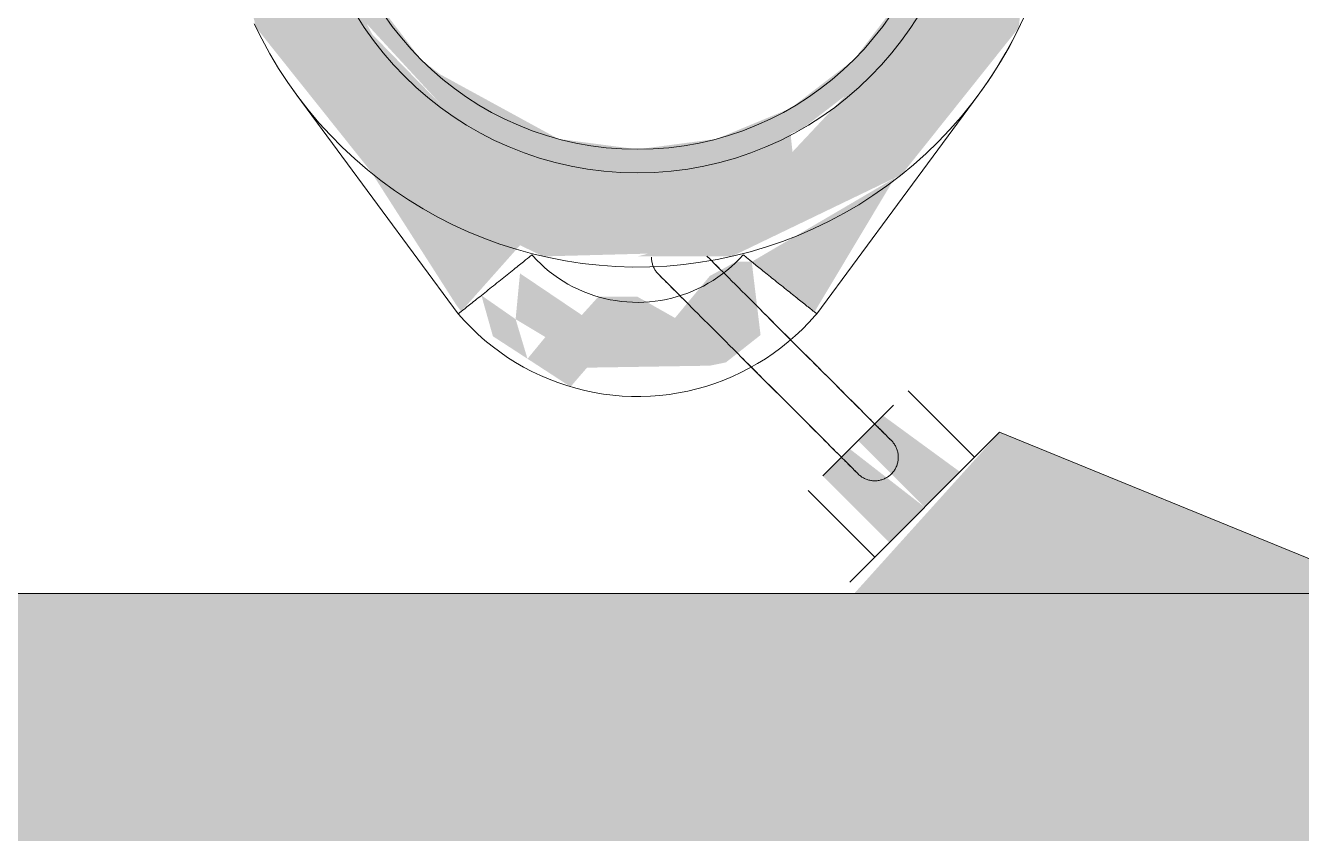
# Model space of a CAD drawing. Header units: inches. Extents: x -55396 to -733, y -290 to 853.
# Drawn here: x -24919.02 to -24912.24, y 281.68 to 285.97 of the extents above; entities that cross this region are included whole.
import ezdxf

# ---------------------------------------------------------------- set-up
doc = ezdxf.new("R2010")
doc.units = ezdxf.units.IN
doc.header["$MEASUREMENT"] = 0
doc.layers.add('Q-SPCQ', color=91, linetype='Continuous', lineweight=9)

# ---------------------------------------------------------------- blocks, each defined once
blk = doc.blocks.new('Basketball_Backstop-Performance_Sports_Systems-3103-Ceiling_Hung - 27_-0_ to 27_-11 7_8_-652462-Section 13')
at = {"layer": 'Q-SPCQ'}
h = blk.add_hatch(color=256, dxfattribs=at)
h.paths.add_polyline_path([(-25004.6065, 281.375), (-24957.5492, 281.375), (-24957.5492, 282.955), (-25004.6065, 282.955), (-25004.6065, 281.6169)], flags=0)
h.paths.add_polyline_path([(-24947.0512, 281.375), (-24908.6065, 281.375), (-24908.6065, 282.955), (-24955.6742, 282.955), (-24955.6742, 281.375)], flags=0)
blk.add_line((-24908.6065, 282.955), (-24955.6752, 282.955), dxfattribs=at)
blk = doc.blocks.new('Basketball_Backstop-Performance_Sports_Systems-3103-Ceiling_Hung - 27_-0_ to 27_-11 7_8_-V22-Section 13')
at = {"layer": 'Q-SPCQ'}
h = blk.add_hatch(color=256, dxfattribs=at)
h.paths.add_polyline_path([(-24915.7652, 285.1875), (-24915.3123, 285.2471), (-24914.8902, 285.422), (-24914.5278, 285.7001), (-24914.2497, 286.0625), (-24914.0729, 286.4996), (-24914.0152, 286.9375), (-24914.0749, 287.3904), (-24914.2497, 287.8125), (-24914.6521, 288.2703), (-24914.8902, 288.453), (-24915.3123, 288.6279), (-24915.7652, 288.6875), (-24916.2182, 288.6279), (-24916.8118, 288.3214), (-24917.0027, 288.1749), (-24917.2808, 287.8125), (-24917.4556, 287.3904), (-24917.5152, 286.9375), (-24917.4556, 286.4846), (-24917.2808, 286.0625), (-24916.8118, 285.5536), (-24916.6402, 285.422), (-24916.2182, 285.2471)], flags=0)
h.paths.add_polyline_path([(-24915.7652, 285.3125), (-24916.1858, 285.3679), (-24916.8118, 285.7099), (-24916.9143, 285.7885), (-24917.1725, 286.125), (-24917.3349, 286.5169), (-24917.3902, 286.9375), (-24917.3349, 287.3581), (-24917.1725, 287.75), (-24916.8118, 288.1651), (-24916.5777, 288.3448), (-24916.1858, 288.5071), (-24915.7652, 288.5625), (-24915.3446, 288.5071), (-24914.9527, 288.3448), (-24914.6162, 288.0865), (-24914.3579, 287.75), (-24914.1956, 287.3581), (-24914.1402, 286.9375), (-24914.2028, 286.4996), (-24914.3579, 286.125), (-24914.6162, 285.7885), (-24914.9527, 285.5302), (-24915.3446, 285.3679)], flags=0)
for points in [[(-24915.7652, 284.7439), (-24915.2646, 284.7439), (-24914.3624, 285.1784), (-24913.738, 285.9613), (-24913.7005, 286.9375), (-24913.8902, 286.9375), (-24914.007, 286.5169), (-24914.0882, 286.4525), (-24914.3579, 285.9214), (-24914.9421, 285.299), (-24914.9527, 285.3961), (-24915.5921, 285.2103), (-24916.017, 285.2206), (-24916.5097, 285.3679), (-24916.8166, 285.5573), (-24917.1734, 285.9226), (-24917.398, 286.3455), (-24917.4599, 286.5169), (-24917.5152, 286.3931), (-24917.5884, 286.9375), (-24917.6402, 286.9375), (-24917.8902, 286.9375), (-24917.9049, 286.4541), (-24917.7924, 285.9613), (-24917.1681, 285.1784), (-24916.2659, 284.7439), (-24915.7081, 284.7588)], [(-24916.7016, 284.4516), (-24916.3891, 284.8033), (-24917.1949, 285.2163), (-24916.7275, 284.486)], [(-24914.8255, 284.4488), (-24914.3994, 285.1605), (-24915.1587, 284.7155), (-24914.8595, 284.4759)], [(-24914.2401, 283.4124), (-24914.0526, 283.5999), (-24914.4611, 283.8985), (-24914.5937, 283.7659)], [(-24914.4276, 283.2249), (-24914.2401, 283.4124), (-24914.6378, 283.7217), (-24914.7812, 283.5784), (-24914.4825, 283.2798)]]:
    blk.add_hatch(color=256, dxfattribs=at).paths.add_polyline_path(points, flags=0)
h = blk.add_hatch(color=256, dxfattribs=at)
h.paths.add_polyline_path([(-24916.4126, 284.4107), (-24916.5943, 284.537), (-24916.5331, 284.3199), (-24916.3494, 284.2004)], flags=0)
h.paths.add_polyline_path([(-24916.1208, 284.0516), (-24916.0336, 284.1532), (-24915.3812, 284.1638), (-24915.296, 284.1811), (-24915.1118, 284.3265), (-24915.1587, 284.7155), (-24915.2428, 284.7155), (-24915.3812, 284.64), (-24915.5662, 284.4172), (-24915.7652, 284.5296), (-24915.9737, 284.5296), (-24916.0611, 284.4326), (-24916.3894, 284.6539), (-24916.4126, 284.4107), (-24916.2546, 284.3158), (-24916.3494, 284.2004), (-24916.1309, 284.0582)], flags=0)
h = blk.add_hatch(color=256, dxfattribs=at)
h.paths.add_polyline_path([(-24911.2773, 281.0683), (-24911.5176, 281.0683), (-24911.4242, 280.9517), (-24911.3052, 281.0461)], flags=0)
h.paths.add_polyline_path([(-24911.408, 280.5803), (-24911.5494, 280.7607), (-24911.5487, 280.636), (-24911.5004, 280.6168)], flags=0)
h.paths.add_polyline_path([(-24911.6769, 279.0646), (-24911.2233, 279.1425), (-24910.8023, 279.3286), (-24910.4394, 279.6117), (-24910.044, 280.2287), (-24910.044, 280.9375), (-24910.3565, 280.9375), (-24910.3565, 281.375), (-24911.523, 281.314), (-24911.3006, 280.9812), (-24911.4714, 280.5633), (-24911.9315, 280.485), (-24912.2343, 280.7111), (-24912.68, 279.3138), (-24912.3023, 279.155), (-24911.896, 279.0812)], flags=0)
h.paths.add_polyline_path([(-24911.896, 280.4495), (-24911.7652, 280.6562), (-24911.9257, 280.6507), (-24911.908, 280.5305)], flags=0)
h.paths.add_polyline_path([(-24911.9861, 280.7672), (-24912.1685, 280.8739), (-24912.1685, 280.7942), (-24912.0067, 280.7703)], flags=0)
h.paths.add_polyline_path([(-24912.1224, 281.2947), (-24912.0067, 281.0808), (-24911.942, 281.2233), (-24912.0572, 281.2689)], flags=0)
h.paths.add_polyline_path([(-24912.2191, 280.9339), (-24912.0828, 281.3053), (-24912.1317, 281.375), (-24913.5913, 281.375), (-24912.2468, 280.9428)], flags=0)
h.paths.add_polyline_path([(-24911.595, 281.1583), (-24911.6745, 281.375), (-24911.7652, 281.2187), (-24911.6246, 281.1811)], flags=0)
h.paths.add_polyline_path([(-24913.2125, 282.955), (-24911.7466, 282.955), (-24913.8424, 283.8101), (-24914.6135, 282.955), (-24913.2416, 282.955)], flags=0)
for p, q in [((-24917.5747, 285.6002), (-24916.7168, 284.4395)), ((-24914.8136, 284.4395), (-24913.9558, 285.6002)), ((-24913.9749, 283.6775), (-24914.3285, 284.0311)), ((-24914.5937, 283.7659), (-24914.4062, 283.9534)), ((-24913.8424, 283.8101), (-24914.6378, 283.0146)), ((-24911.7466, 282.955), (-24913.8424, 283.8101)), ((-24914.7812, 283.5784), (-24914.5937, 283.7659)), ((-24914.8588, 283.5008), (-24914.5053, 283.1472))]:
    blk.add_line(p, q, dxfattribs=at)
at = {"layer": 'Q-SPCQ', "flags": 128}
for points in [[(-24917.8009, 285.9791), (-24917.761, 285.8985), (-24917.7178, 285.8195), (-24917.6715, 285.7423), (-24917.6222, 285.6671), (-24917.5699, 285.5938), (-24917.5148, 285.5227), (-24917.4568, 285.4539), (-24917.3961, 285.3874), (-24917.3328, 285.3234), (-24917.267, 285.2621), (-24917.1988, 285.2033), (-24917.1283, 285.1474), (-24917.0556, 285.0943), (-24916.9809, 285.0442), (-24916.9042, 284.9971), (-24916.8257, 284.9531), (-24916.7455, 284.9123), (-24916.6637, 284.8747), (-24916.5805, 284.8404), (-24916.496, 284.8095), (-24916.4103, 284.782), (-24916.3236, 284.7579), (-24916.236, 284.7373), (-24916.1477, 284.7202), (-24916.0587, 284.7067), (-24915.9692, 284.6968), (-24915.8795, 284.6904), (-24915.7895, 284.6876), (-24915.6995, 284.6885), (-24915.6096, 284.6929), (-24915.52, 284.7009), (-24915.4308, 284.7125), (-24915.3421, 284.7277), (-24915.254, 284.7463), (-24915.1668, 284.7685), (-24915.0805, 284.7942), (-24914.9954, 284.8233), (-24914.9115, 284.8558), (-24914.8289, 284.8916), (-24914.7478, 284.9307), (-24914.6684, 284.973), (-24914.5907, 285.0184), (-24914.5149, 285.0669), (-24914.4411, 285.1184), (-24914.3694, 285.1728), (-24914.3, 285.23), (-24914.2328, 285.29), (-24914.1682, 285.3526), (-24914.1061, 285.4177), (-24914.0466, 285.4853), (-24913.9899, 285.5552), (-24913.9361, 285.6273), (-24913.8852, 285.7015), (-24913.8372, 285.7776), (-24913.7924, 285.8556), (-24913.7507, 285.9354), (-24913.7122, 286.0168)], [(-24917.761, 285.8985), (-24917.7178, 285.8195), (-24917.6715, 285.7423), (-24917.6222, 285.6671), (-24917.5699, 285.5938), (-24917.5148, 285.5227)], [(-24917.761, 285.8985), (-24917.7178, 285.8195), (-24917.6715, 285.7423), (-24917.6222, 285.6671), (-24917.5747, 285.6002)], [(-24913.9558, 285.6002), (-24913.9037, 285.6736), (-24913.8547, 285.7491), (-24913.8087, 285.8264), (-24913.7658, 285.9056)], [(-24914.0466, 285.4853), (-24913.9899, 285.5552), (-24913.9361, 285.6273), (-24913.8852, 285.7015), (-24913.8372, 285.7776), (-24913.7924, 285.8556)], [(-24915.2042, 284.7523), (-24915.2245, 284.7303), (-24915.2457, 284.7091), (-24915.2678, 284.6887), (-24915.2906, 284.6693), (-24915.3142, 284.6508), (-24915.3385, 284.6332), (-24915.3636, 284.6166), (-24915.3892, 284.6011), (-24915.4155, 284.5866), (-24915.4423, 284.5731), (-24915.4696, 284.5607), (-24915.4974, 284.5495), (-24915.5256, 284.5393), (-24915.5542, 284.5303), (-24915.5832, 284.5224), (-24915.6124, 284.5157), (-24915.6419, 284.5102), (-24915.6716, 284.5059), (-24915.7014, 284.5027), (-24915.7314, 284.5008), (-24915.7613, 284.5), (-24915.7913, 284.5005), (-24915.8213, 284.5021), (-24915.8512, 284.5049), (-24915.8809, 284.509), (-24915.9104, 284.5142), (-24915.9397, 284.5206), (-24915.9688, 284.5281), (-24915.9975, 284.5369), (-24916.0258, 284.5467), (-24916.0537, 284.5577), (-24916.0812, 284.5698), (-24916.1081, 284.583), (-24916.1345, 284.5972), (-24916.1603, 284.6125), (-24916.1855, 284.6288), (-24916.21, 284.6461), (-24916.2338, 284.6644), (-24916.2568, 284.6836), (-24916.2791, 284.7037), (-24916.3005, 284.7247), (-24916.3211, 284.7465), (-24916.3263, 284.7523)], [(-24916.236, 284.7373), (-24916.1477, 284.7202), (-24916.0587, 284.7067), (-24915.9692, 284.6968), (-24915.8795, 284.6904), (-24915.7895, 284.6876), (-24915.6995, 284.6885), (-24915.6096, 284.6929), (-24915.52, 284.7009), (-24915.4308, 284.7125), (-24915.3421, 284.7277), (-24915.254, 284.7463)], [(-24915.6543, 284.6498), (-24915.6578, 284.6534), (-24915.6611, 284.6572), (-24915.6643, 284.661), (-24915.6673, 284.665), (-24915.6701, 284.6691), (-24915.6728, 284.6734), (-24915.6753, 284.6777), (-24915.6776, 284.6821), (-24915.6798, 284.6866), (-24915.6818, 284.6912), (-24915.6835, 284.6959), (-24915.6851, 284.7006), (-24915.6865, 284.7054), (-24915.6878, 284.7103), (-24915.6888, 284.7152), (-24915.6896, 284.7201), (-24915.6902, 284.725), (-24915.6907, 284.73), (-24915.6909, 284.735), (-24915.6909, 284.74)], [(-24915.3965, 284.7456), (-24915.3849, 284.734), (-24915.3726, 284.7216), (-24915.3596, 284.7086), (-24915.3459, 284.695), (-24915.3316, 284.6807)], [(-24914.9472, 284.2963), (-24914.9684, 284.3175), (-24914.9896, 284.3386), (-24915.0107, 284.3597), (-24915.0317, 284.3807), (-24915.0526, 284.4016), (-24915.0733, 284.4223), (-24915.0938, 284.4428), (-24915.114, 284.4631), (-24915.134, 284.4831), (-24915.1537, 284.5028), (-24915.1731, 284.5221), (-24915.1921, 284.5412), (-24915.2107, 284.5598), (-24915.2289, 284.578), (-24915.2467, 284.5957), (-24915.2639, 284.613), (-24915.2807, 284.6297), (-24915.2969, 284.6459), (-24915.3126, 284.6616), (-24915.3276, 284.6767), (-24915.3421, 284.6912), (-24915.356, 284.705), (-24915.3691, 284.7182), (-24915.3816, 284.7307), (-24915.3935, 284.7425)], [(-24915.5189, 284.5144), (-24915.5327, 284.5282), (-24915.5459, 284.5414), (-24915.5584, 284.5539), (-24915.5702, 284.5657), (-24915.5813, 284.5768), (-24915.5917, 284.5872), (-24915.6013, 284.5968), (-24915.6102, 284.6057), (-24915.6183, 284.6138), (-24915.6256, 284.6211), (-24915.632, 284.6275), (-24915.6377, 284.6332), (-24915.6426, 284.6381), (-24915.6466, 284.6421), (-24915.6498, 284.6453), (-24915.6521, 284.6476), (-24915.6536, 284.6491), (-24915.6543, 284.6498)], [(-24915.6543, 284.6498), (-24915.6539, 284.6494), (-24915.6526, 284.6481), (-24915.6505, 284.646), (-24915.6475, 284.643), (-24915.6437, 284.6392), (-24915.6391, 284.6346), (-24915.6337, 284.6292), (-24915.6274, 284.6229), (-24915.6203, 284.6158), (-24915.6124, 284.6079), (-24915.6038, 284.5993), (-24915.5944, 284.5899), (-24915.5842, 284.5797), (-24915.5733, 284.5688), (-24915.5617, 284.5572), (-24915.5494, 284.5449), (-24915.5364, 284.5319), (-24915.5227, 284.5182), (-24915.5084, 284.5039), (-24915.4935, 284.489), (-24915.478, 284.4735), (-24915.4619, 284.4574), (-24915.4453, 284.4408), (-24915.4281, 284.4236), (-24915.4105, 284.406), (-24915.3924, 284.3879), (-24915.3739, 284.3694), (-24915.355, 284.3505), (-24915.3358, 284.3313), (-24915.3162, 284.3116), (-24915.2962, 284.2917), (-24915.276, 284.2715), (-24915.2556, 284.2511), (-24915.2349, 284.2304), (-24915.2141, 284.2096), (-24915.1932, 284.1886), (-24915.1721, 284.1676), (-24915.1509, 284.1464), (-24915.1297, 284.1252), (-24915.124, 284.1195)], [(-24915.1195, 284.4685), (-24915.0993, 284.4483), (-24915.0788, 284.4279), (-24915.0582, 284.4072), (-24915.0373, 284.3864), (-24915.0164, 284.3654), (-24914.9953, 284.3443), (-24914.9741, 284.3232), (-24914.9529, 284.302), (-24914.9472, 284.2963)], [(-24916.7168, 284.4395), (-24916.6836, 284.4021), (-24916.649, 284.366), (-24916.6129, 284.3314), (-24916.5755, 284.2982), (-24916.5368, 284.2666), (-24916.4969, 284.2365), (-24916.4558, 284.208), (-24916.4135, 284.1813), (-24916.3703, 284.1562), (-24916.3261, 284.1329), (-24916.2809, 284.1113), (-24916.235, 284.0916), (-24916.1883, 284.0738), (-24916.1409, 284.0578), (-24916.0929, 284.0437), (-24916.0444, 284.0316), (-24915.9955, 284.0214), (-24915.9462, 284.0132), (-24915.8966, 284.0069), (-24915.8468, 284.0027), (-24915.7968, 284.0004), (-24915.7468, 284.0001), (-24915.6969, 284.0019), (-24915.647, 284.0056), (-24915.5973, 284.0113), (-24915.5479, 284.019), (-24915.4989, 284.0287), (-24915.4503, 284.0403), (-24915.4021, 284.0539), (-24915.3546, 284.0694), (-24915.3077, 284.0867), (-24915.2616, 284.106), (-24915.2162, 284.127), (-24915.1717, 284.1499), (-24915.1282, 284.1745), (-24915.0857, 284.2008), (-24915.0443, 284.2288), (-24915.004, 284.2585), (-24914.965, 284.2897), (-24914.9272, 284.3225), (-24914.8908, 284.3567), (-24914.8558, 284.3924), (-24914.8222, 284.4295), (-24914.8136, 284.4395)], [(-24914.9472, 284.2963), (-24914.926, 284.275), (-24914.9048, 284.2539), (-24914.8837, 284.2328), (-24914.8627, 284.2118), (-24914.8418, 284.1909), (-24914.8211, 284.1702), (-24914.8006, 284.1497), (-24914.7804, 284.1294), (-24914.7604, 284.1094), (-24914.7407, 284.0897), (-24914.7213, 284.0704), (-24914.7023, 284.0514), (-24914.6837, 284.0327), (-24914.6655, 284.0146), (-24914.6478, 283.9968), (-24914.6305, 283.9795), (-24914.6137, 283.9628), (-24914.5975, 283.9466), (-24914.5819, 283.9309), (-24914.5668, 283.9158), (-24914.5523, 283.9014), (-24914.5385, 283.8875), (-24914.5253, 283.8743)], [(-24914.4169, 283.7659), (-24914.4173, 283.7664), (-24914.4186, 283.7676), (-24914.4207, 283.7697), (-24914.4236, 283.7727), (-24914.4274, 283.7765), (-24914.4321, 283.7811), (-24914.4375, 283.7866), (-24914.4438, 283.7928), (-24914.4509, 283.7999), (-24914.4587, 283.8078), (-24914.4674, 283.8164), (-24914.4768, 283.8259), (-24914.487, 283.836), (-24914.4979, 283.8469), (-24914.5095, 283.8586), (-24914.5218, 283.8709), (-24914.5348, 283.8839), (-24914.5485, 283.8976), (-24914.5628, 283.9119), (-24914.5777, 283.9268), (-24914.5932, 283.9423), (-24914.6093, 283.9584), (-24914.6259, 283.975), (-24914.6431, 283.9921), (-24914.6607, 284.0097), (-24914.6787, 284.0278), (-24914.6972, 284.0463), (-24914.7162, 284.0652), (-24914.7354, 284.0845), (-24914.755, 284.1041), (-24914.775, 284.124), (-24914.7952, 284.1442), (-24914.8156, 284.1646), (-24914.8362, 284.1853), (-24914.8571, 284.2061), (-24914.878, 284.2271), (-24914.8991, 284.2482), (-24914.9203, 284.2693), (-24914.9415, 284.2905), (-24914.9472, 284.2963)], [(-24915.124, 284.1195), (-24915.1452, 284.1407), (-24915.1664, 284.1619), (-24915.1875, 284.183), (-24915.2085, 284.204)], [(-24915.124, 284.1195), (-24915.1028, 284.0983), (-24915.0816, 284.0771), (-24915.0605, 284.056), (-24915.0395, 284.035), (-24915.0186, 284.0141), (-24914.9979, 283.9934), (-24914.9774, 283.9729), (-24914.9572, 283.9527), (-24914.9372, 283.9327), (-24914.9175, 283.913), (-24914.8981, 283.8936), (-24914.8791, 283.8746), (-24914.8605, 283.856), (-24914.8423, 283.8378), (-24914.8245, 283.82), (-24914.8073, 283.8028), (-24914.7905, 283.786), (-24914.7743, 283.7698), (-24914.7586, 283.7541), (-24914.7435, 283.739), (-24914.7291, 283.7246), (-24914.7152, 283.7107), (-24914.7021, 283.6975), (-24914.6895, 283.685), (-24914.6777, 283.6732), (-24914.6666, 283.6621), (-24914.6563, 283.6518), (-24914.6466, 283.6421), (-24914.6378, 283.6333), (-24914.6297, 283.6252), (-24914.6224, 283.6179), (-24914.6159, 283.6114), (-24914.6102, 283.6057), (-24914.6054, 283.6009), (-24914.6014, 283.5969), (-24914.5982, 283.5937), (-24914.5958, 283.5913), (-24914.5943, 283.5898), (-24914.5937, 283.5892)], [(-24914.6986, 283.6941), (-24914.7116, 283.7071), (-24914.7253, 283.7208), (-24914.7396, 283.7351), (-24914.7545, 283.75), (-24914.77, 283.7655), (-24914.7861, 283.7816), (-24914.8027, 283.7982), (-24914.8198, 283.8153), (-24914.8374, 283.8329), (-24914.8555, 283.851), (-24914.874, 283.8695), (-24914.8929, 283.8884), (-24914.9122, 283.9077), (-24914.9318, 283.9273), (-24914.9517, 283.9472), (-24914.9719, 283.9674), (-24914.9924, 283.9879), (-24915.013, 284.0085), (-24915.0338, 284.0293), (-24915.0548, 284.0503), (-24915.0759, 284.0714), (-24915.0971, 284.0926), (-24915.1183, 284.1138), (-24915.124, 284.1195)], [(-24914.4898, 283.8389), (-24914.4795, 283.8285), (-24914.4699, 283.8189), (-24914.461, 283.81), (-24914.4529, 283.802), (-24914.4456, 283.7947), (-24914.4391, 283.7882), (-24914.4335, 283.7825), (-24914.4286, 283.7777), (-24914.4246, 283.7736), (-24914.4214, 283.7705), (-24914.4191, 283.7681), (-24914.4176, 283.7666), (-24914.4169, 283.766)], [(-24914.4169, 283.7659), (-24914.4134, 283.7623), (-24914.4101, 283.7586), (-24914.4069, 283.7547), (-24914.4039, 283.7507), (-24914.4011, 283.7466), (-24914.3984, 283.7424), (-24914.3959, 283.7381), (-24914.3936, 283.7336), (-24914.3914, 283.7291), (-24914.3894, 283.7245), (-24914.3876, 283.7199), (-24914.386, 283.7151), (-24914.3846, 283.7103), (-24914.3834, 283.7055), (-24914.3824, 283.7006), (-24914.3816, 283.6956), (-24914.381, 283.6907), (-24914.3805, 283.6857), (-24914.3803, 283.6807), (-24914.3803, 283.6757), (-24914.3805, 283.6707), (-24914.3808, 283.6657), (-24914.3814, 283.6608), (-24914.3822, 283.6558), (-24914.3831, 283.6509), (-24914.3843, 283.6461), (-24914.3856, 283.6412), (-24914.3872, 283.6365), (-24914.3889, 283.6318), (-24914.3909, 283.6272), (-24914.393, 283.6227), (-24914.3952, 283.6182), (-24914.3977, 283.6139), (-24914.4003, 283.6096), (-24914.4031, 283.6055), (-24914.4061, 283.6014), (-24914.4092, 283.5975), (-24914.4125, 283.5938), (-24914.4159, 283.5901), (-24914.4169, 283.5892)], [(-24914.5937, 283.5892), (-24914.5941, 283.5896), (-24914.5953, 283.5908), (-24914.5975, 283.593), (-24914.6004, 283.5959), (-24914.6042, 283.5997), (-24914.6089, 283.6044), (-24914.6143, 283.6098), (-24914.6206, 283.6161), (-24914.6276, 283.6231), (-24914.6355, 283.631), (-24914.6442, 283.6397), (-24914.6536, 283.6491), (-24914.6638, 283.6592)], [(-24914.4169, 283.5892), (-24914.4205, 283.5857), (-24914.4242, 283.5824), (-24914.4281, 283.5792), (-24914.4321, 283.5762), (-24914.4362, 283.5734), (-24914.4404, 283.5707), (-24914.4447, 283.5682), (-24914.4492, 283.5658), (-24914.4537, 283.5637), (-24914.4583, 283.5617), (-24914.4629, 283.5599), (-24914.4677, 283.5583), (-24914.4725, 283.5569), (-24914.4773, 283.5557), (-24914.4822, 283.5547), (-24914.4872, 283.5539), (-24914.4921, 283.5532), (-24914.4971, 283.5528), (-24914.5021, 283.5526), (-24914.5071, 283.5526), (-24914.5121, 283.5527), (-24914.5171, 283.5531), (-24914.522, 283.5537), (-24914.527, 283.5544), (-24914.5319, 283.5554), (-24914.5367, 283.5566), (-24914.5416, 283.5579), (-24914.5463, 283.5595), (-24914.551, 283.5612), (-24914.5556, 283.5631), (-24914.5602, 283.5652), (-24914.5646, 283.5675), (-24914.569, 283.57), (-24914.5732, 283.5726), (-24914.5773, 283.5754), (-24914.5814, 283.5784), (-24914.5853, 283.5815), (-24914.5891, 283.5848), (-24914.5927, 283.5882), (-24914.5937, 283.5892)]]:
    blk.add_lwpolyline(points, dxfattribs=at)
at = {"layer": 'Q-SPCQ'}
for radius in [1.75, 1.625]:
    blk.add_arc((-24915.7652, 286.9375), radius, 180, 0, dxfattribs=at)
blk.add_open_spline([(-24916.3263, 284.7523), (-24916.3263, 284.7523), (-24916.3366, 284.7439), (-24916.3736, 284.714), (-24916.4138, 284.6816), (-24916.4479, 284.6542), (-24916.4839, 284.6253), (-24916.5336, 284.5854), (-24916.5957, 284.5358), (-24916.6618, 284.4832), (-24916.7064, 284.4477), (-24916.7168, 284.4395), (-24916.7168, 284.4395)], degree=3, knots=[-1, -1, -1, -1, -0.875, -0.75, -0.6875, -0.625, -0.5625, -0.5, -0.375, -0.25, -0.125, 0, 0, 0, 0], dxfattribs=at)
for points in [[(-24916.3414, 284.74), (-24916.3315, 284.7481), (-24916.3263, 284.7523), (-24916.3263, 284.7523)], [(-24915.2042, 284.7523), (-24915.2042, 284.7523), (-24915.1962, 284.7458), (-24915.1617, 284.7179), (-24915.1089, 284.6754), (-24915.0439, 284.6231), (-24914.9749, 284.5678), (-24914.9096, 284.5157), (-24914.8565, 284.4735), (-24914.8217, 284.4458), (-24914.8136, 284.4395), (-24914.8136, 284.4395)], [(-24915.1924, 284.7428), (-24915.2002, 284.7491), (-24915.2042, 284.7523), (-24915.2042, 284.7523)], [(-24916.7168, 284.4395), (-24916.7168, 284.4395), (-24916.7116, 284.4436), (-24916.7016, 284.4516)], [(-24914.8136, 284.4395), (-24914.8136, 284.4395), (-24914.8177, 284.4427), (-24914.8254, 284.4488)]]:
    blk.add_open_spline(points, degree=3, dxfattribs=at)

msp = doc.modelspace()

# ---------------------------------------------------------------- block references
at = {"layer": 'Q-SPCQ'}
for name in ['Basketball_Backstop-Performance_Sports_Systems-3103-Ceiling_Hung - 27_-0_ to 27_-11 7_8_-652462-Section 13', 'Basketball_Backstop-Performance_Sports_Systems-3103-Ceiling_Hung - 27_-0_ to 27_-11 7_8_-V22-Section 13']:
    msp.add_blockref(name, (0, 0), dxfattribs=at)

doc.saveas('drawing.dxf')
